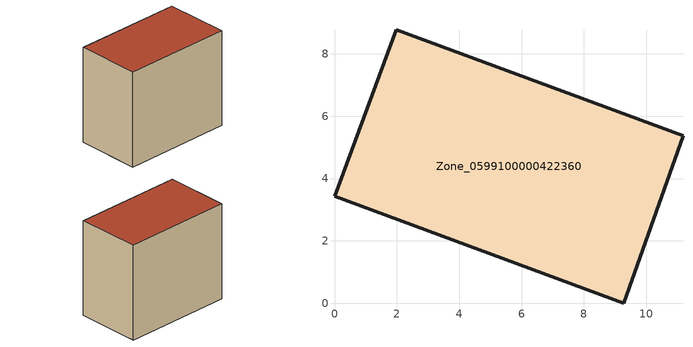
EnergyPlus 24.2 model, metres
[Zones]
Zone_0599100000422360
 floor ground (C_G): 9.27,0 0,3.43 1.98,8.77 11.18,5.37 z0.55
 wall outside (C_F): 0,3.43 9.27,0 11.18,5.37 1.98,8.77 0,3.43 z0.55:9.17
 roof outside (C_R): 11.18,5.37 1.98,8.77 0,3.43 9.27,0 z9.17
[BUILDING]
Pand.0599100000422360: North Axis=0; Terrain=City; Loads Convergence Tolerance Value=0.04; Temperature Convergence Tolerance Value=0.4; Solar Distribution=FullExterior; Maximum Number of Warmup Days=25; Minimum Number of Warmup Days=1
[Site:Location]
Rotterdam.The.Hague.AP_ZH_NLD Design_Conditions: Latitude=51.96; Longitude=4.45; Time Zone=1; Elevation=-4.5
[SITE:GROUNDTEMPERATURE:BUILDINGSURFACE]
18, 18, 18, 18, 18, 18, 18, 18, 18, 18, 18, 18
[MATERIAL] Thermal Absorptance=0.9; Solar Absorptance=0.7; Visible Absorptance=0.7
Name | Roughness | Thickness | Conductivity | Density | Specific Heat
G.TI.2006-2014 | MediumSmooth | 0.15 | 0.06 | 540 | 1210
F.TI.2006-2014 | Rough | 0.3 | 0.12 | 1920 | 840
R.TI.2006-2014 | MediumRough | 0.2 | 0.08 | 1500 | 1000
[CONSTRUCTION]
C_G: G.TI.2006-2014
C_F: F.TI.2006-2014
C_R: R.TI.2006-2014
[ZONE]
Zone_0599100000422360: Type=1; Multiplier=1; Ceiling Height=Autocalculate; Volume=Autocalculate; Floor Area=autocalculate; Part of Total Floor Area=Yes
[ZONEINFILTRATION:DESIGNFLOWRATE]
Infil_Zone_0599100000422360: Zone or ZoneList or Space or SpaceList=Zone_0599100000422360; Schedule=AlwaysOn; Design Flow Rate Calculation Method=Flow/Area; Flow Rate per Floor Area=0.0015; Constant Term Coefficient=1; Temperature Term Coefficient=0; Velocity Term Coefficient=0; Velocity Squared Term Coefficient=0
[HVACTEMPLATE:ZONE:IDEALLOADSAIRSYSTEM]
Zone_0599100000422360: Maximum Heating Supply Air Temperature=50; Minimum Cooling Supply Air Temperature=13; Maximum Heating Supply Air Humidity Ratio=0.0156; Minimum Cooling Supply Air Humidity Ratio=0.0077; Heating Limit=NoLimit; Cooling Limit=NoLimit; Dehumidification Control Type=ConstantSensibleHeatRatio; Cooling Sensible Heat Ratio=0.7; Dehumidification Setpoint=60; Humidification Control Type=None; Humidification Setpoint=30; Outdoor Air Method=None; Outdoor Air Flow Rate per Person=0.00944; Outdoor Air Flow Rate per Zone Floor Area=0; Outdoor Air Flow Rate per Zone=0; Demand Controlled Ventilation Type=None; Outdoor Air Economizer Type=NoEconomizer; Heat Recovery Type=None; Sensible Heat Recovery Effectiveness=0.7; Latent Heat Recovery Effectiveness=0.65
[ZONECONTROL:THERMOSTAT]
ThermostatControl_Zone_0599100000422360: Zone or ZoneList=Zone_0599100000422360; Control Type Schedule=DualSetpointControlType; Control 1=Thermostat_Zone_0599100000422360; Temperature Difference Between Cutout And Setpoint=0
[THERMOSTATSETPOINT:DUALSETPOINT]
Thermostat_Zone_0599100000422360: Heating Setpoint Temperature Schedule=HeatingSetpoint_Zone_0599100000422360; Cooling Setpoint Temperature Schedule=CoolingSetpoint_Zone_0599100000422360
[SCHEDULE:COMPACT]
HeatingSetpoint_Zone_0599100000422360: Through: 12/31, For: AllDays, Until: 24:00, 21
CoolingSetpoint_Zone_0599100000422360: Through: 12/31, For: AllDays, Until: 24:00, 24
DualSetpointControlType: Through: 12/31, For: AllDays, Until: 24:00, 4
AlwaysOn: Through: 12/31, For: AllDays, Until: 24:00, 1
